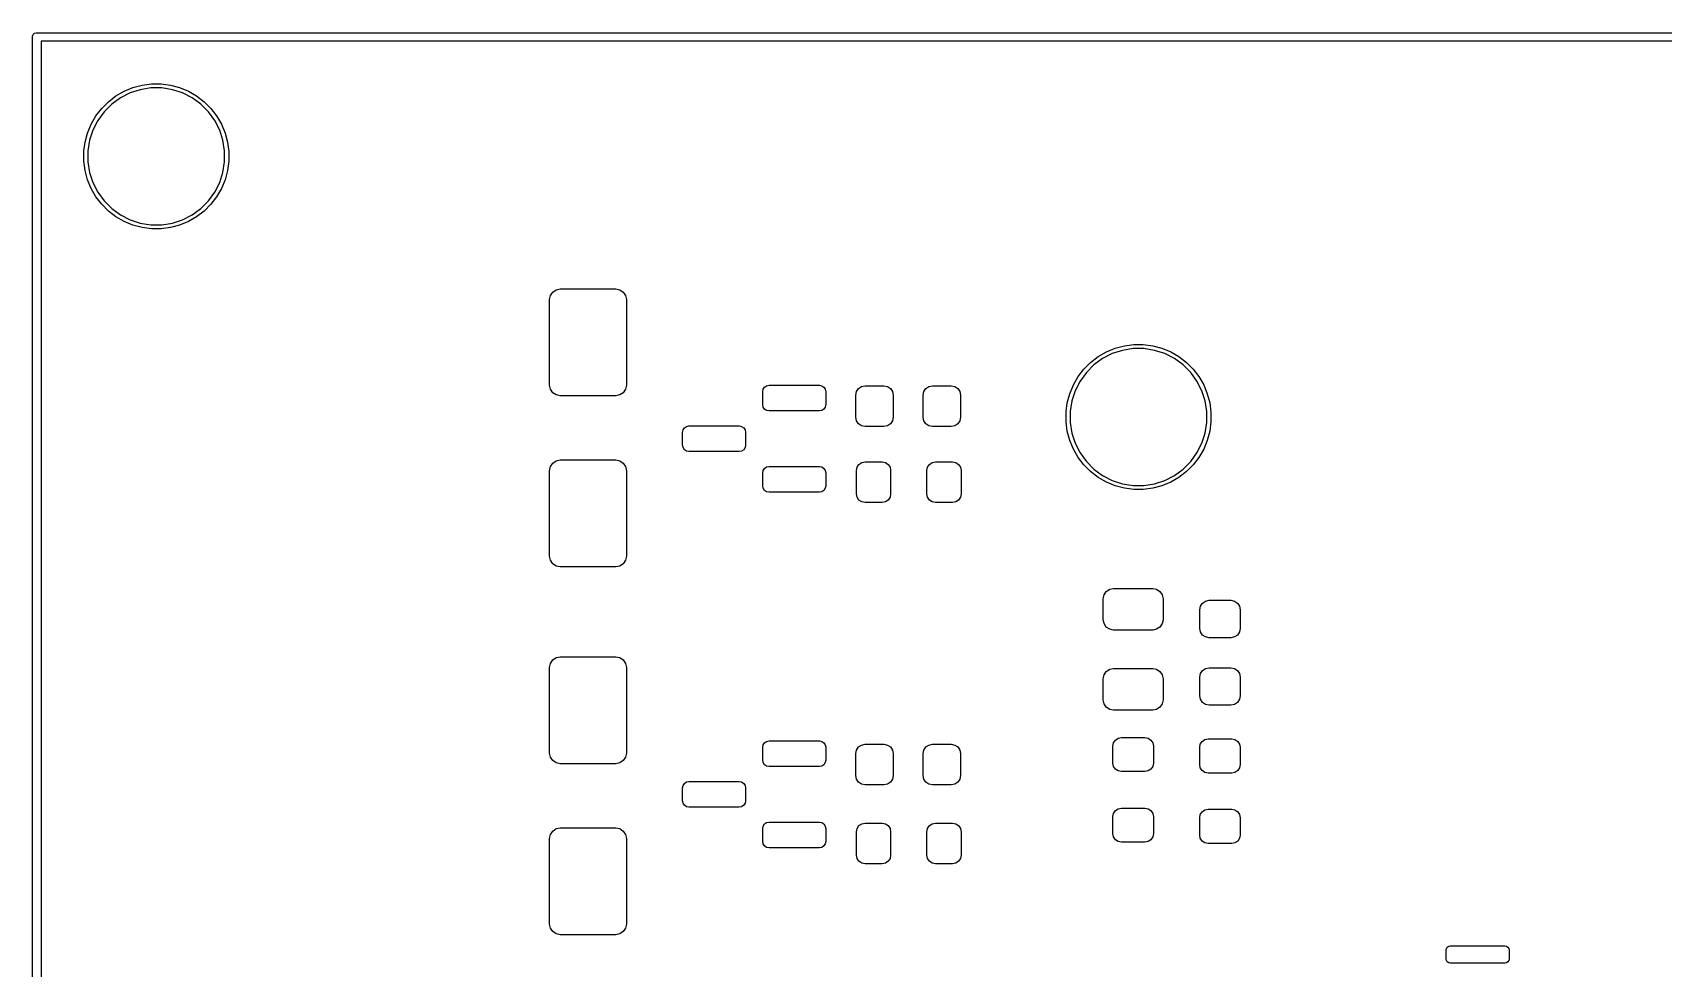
# Model space of a CAD drawing. Extents: x 5.23 to 8.11, y -4.02 to -2.29.
# Drawn here: x 5.226 to 6.729, y -3.148 to -2.286 of the extents above; entities that cross this region are included whole.
import ezdxf

# ---------------------------------------------------------------- set-up
doc = ezdxf.new("R2010")
doc.units = 0
doc.header["$MEASUREMENT"] = 0
doc.layers.add('BLACK', color=7, linetype='CONTINUOUS')

msp = doc.modelspace()

# ---------------------------------------------------------------- linework, layer by layer
at = {"layer": 'BLACK', "linetype": 'CONTINUOUS'}
for p, q in [((5.2261, -2.2892), (5.2267, -2.2878)), ((5.2261, -2.29), (5.2261, -2.2892)), ((5.2261, -4.02), (5.2261, -2.29)), ((5.2267, -2.2878), (5.2278, -2.2867)), ((5.2278, -2.2867), (5.2292, -2.2861)), ((5.2292, -2.2861), (5.23, -2.2861)), ((5.23, -2.2861), (8.11, -2.2861)), ((5.2339, -2.2939), (5.2339, -4.0161)), ((8.1061, -2.2939), (5.2339, -2.2939)), ((5.3028, -2.3444), (5.3104, -2.34)), ((5.3158, -2.3416), (5.307, -2.3461)), ((5.3104, -2.34), (5.3185, -2.3366)), ((5.3252, -2.3386), (5.3158, -2.3416)), ((5.3185, -2.3366), (5.3269, -2.3344)), ((5.335, -2.337), (5.3252, -2.3386)), ((5.3269, -2.3344), (5.3356, -2.3332)), ((5.345, -2.337), (5.335, -2.337)), ((5.3356, -2.3332), (5.3444, -2.3332)), ((5.3444, -2.3332), (5.3531, -2.3344)), ((5.3548, -2.3386), (5.345, -2.337)), ((5.3531, -2.3344), (5.3615, -2.3366)), ((5.3642, -2.3416), (5.3548, -2.3386)), ((5.3615, -2.3366), (5.3696, -2.34)), ((5.373, -2.3461), (5.3642, -2.3416)), ((5.3696, -2.34), (5.3772, -2.3444)), ((5.2844, -2.3628), (5.2897, -2.3559)), ((5.2897, -2.3559), (5.2959, -2.3497)), ((5.299, -2.352), (5.292, -2.359)), ((5.2959, -2.3497), (5.3028, -2.3444)), ((5.307, -2.3461), (5.299, -2.352)), ((5.381, -2.352), (5.373, -2.3461)), ((5.3772, -2.3444), (5.3841, -2.3497)), ((5.388, -2.359), (5.381, -2.352)), ((5.3841, -2.3497), (5.3903, -2.3559)), ((5.3903, -2.3559), (5.3956, -2.3628)), ((5.2766, -2.3785), (5.28, -2.3704)), ((5.28, -2.3704), (5.2844, -2.3628)), ((5.2861, -2.367), (5.2816, -2.3758)), ((5.292, -2.359), (5.2861, -2.367)), ((5.3939, -2.367), (5.388, -2.359)), ((5.3984, -2.3758), (5.3939, -2.367)), ((5.3956, -2.3628), (5.4, -2.3704)), ((5.4, -2.3704), (5.4034, -2.3785)), ((5.2733, -2.395), (5.2744, -2.3869)), ((5.2744, -2.3869), (5.2766, -2.3785)), ((5.2786, -2.3852), (5.277, -2.395)), ((5.2816, -2.3758), (5.2786, -2.3852)), ((5.4014, -2.3852), (5.3984, -2.3758)), ((5.403, -2.395), (5.4014, -2.3852)), ((5.4034, -2.3785), (5.4056, -2.3869)), ((5.4056, -2.3869), (5.4068, -2.3956)), ((5.2732, -2.3956), (5.2733, -2.395)), ((5.2732, -2.4044), (5.2732, -2.3956)), ((5.277, -2.395), (5.277, -2.405)), ((5.403, -2.405), (5.403, -2.395)), ((5.4068, -2.3956), (5.4068, -2.4044)), ((5.2744, -2.4131), (5.2732, -2.4044)), ((5.2766, -2.4215), (5.2744, -2.4131)), ((5.277, -2.405), (5.2786, -2.4148)), ((5.2786, -2.4148), (5.2816, -2.4242)), ((5.3984, -2.4242), (5.4014, -2.4148)), ((5.4014, -2.4148), (5.403, -2.405)), ((5.4056, -2.4131), (5.4034, -2.4215)), ((5.4068, -2.4044), (5.4056, -2.4131)), ((5.28, -2.4296), (5.2766, -2.4215)), ((5.2844, -2.4372), (5.28, -2.4296)), ((5.2816, -2.4242), (5.2861, -2.433)), ((5.2861, -2.433), (5.292, -2.441)), ((5.388, -2.441), (5.3939, -2.433)), ((5.3939, -2.433), (5.3984, -2.4242)), ((5.4, -2.4296), (5.3956, -2.4372)), ((5.4034, -2.4215), (5.4, -2.4296)), ((5.2897, -2.4441), (5.2844, -2.4372)), ((5.2959, -2.4503), (5.2897, -2.4441)), ((5.292, -2.441), (5.299, -2.448)), ((5.299, -2.448), (5.307, -2.4539)), ((5.373, -2.4539), (5.381, -2.448)), ((5.381, -2.448), (5.388, -2.441)), ((5.3903, -2.4441), (5.3841, -2.4503)), ((5.3956, -2.4372), (5.3903, -2.4441)), ((5.3028, -2.4556), (5.2959, -2.4503)), ((5.3104, -2.46), (5.3028, -2.4556)), ((5.307, -2.4539), (5.3158, -2.4584)), ((5.3185, -2.4634), (5.3104, -2.46)), ((5.3158, -2.4584), (5.3252, -2.4614)), ((5.3269, -2.4656), (5.3185, -2.4634)), ((5.3252, -2.4614), (5.335, -2.463)), ((5.335, -2.463), (5.345, -2.463)), ((5.345, -2.463), (5.3548, -2.4614)), ((5.3615, -2.4634), (5.3531, -2.4656)), ((5.3548, -2.4614), (5.3642, -2.4584)), ((5.3696, -2.46), (5.3615, -2.4634)), ((5.3642, -2.4584), (5.373, -2.4539)), ((5.3772, -2.4556), (5.3696, -2.46)), ((5.3841, -2.4503), (5.3772, -2.4556)), ((5.3356, -2.4668), (5.3269, -2.4656)), ((5.3444, -2.4668), (5.3356, -2.4668)), ((5.3531, -2.4656), (5.3444, -2.4668)), ((5.7052, -2.5249), (5.7084, -2.5228)), ((5.7084, -2.5228), (5.7121, -2.522)), ((5.7121, -2.522), (5.7633, -2.522)), ((5.7633, -2.522), (5.7671, -2.5228)), ((5.7671, -2.5228), (5.7703, -2.5249)), ((5.7023, -2.5319), (5.7031, -2.5281)), ((5.7023, -2.6106), (5.7023, -2.5319)), ((5.7031, -2.5281), (5.7052, -2.5249)), ((5.7703, -2.5249), (5.7724, -2.5281)), ((5.7724, -2.5281), (5.7732, -2.5319)), ((5.7732, -2.5319), (5.7732, -2.6106)), ((6.2078, -2.5844), (6.2154, -2.58)), ((6.2208, -2.5816), (6.2119, -2.5861)), ((6.2154, -2.58), (6.2234, -2.5766)), ((6.2302, -2.5786), (6.2208, -2.5816)), ((6.2234, -2.5766), (6.2319, -2.5744)), ((6.24, -2.577), (6.2302, -2.5786)), ((6.2319, -2.5744), (6.2406, -2.5732)), ((6.2499, -2.577), (6.24, -2.577)), ((6.2406, -2.5732), (6.2493, -2.5732)), ((6.2493, -2.5732), (6.258, -2.5744)), ((6.2597, -2.5786), (6.2499, -2.577)), ((6.258, -2.5744), (6.2665, -2.5766)), ((6.2691, -2.5816), (6.2597, -2.5786)), ((6.2665, -2.5766), (6.2746, -2.58)), ((6.278, -2.5861), (6.2691, -2.5816)), ((6.2746, -2.58), (6.2821, -2.5844)), ((6.1893, -2.6028), (6.1946, -2.5959)), ((6.1969, -2.599), (6.1911, -2.607)), ((6.1946, -2.5959), (6.2008, -2.5897)), ((6.2039, -2.592), (6.1969, -2.599)), ((6.2008, -2.5897), (6.2078, -2.5844)), ((6.2119, -2.5861), (6.2039, -2.592)), ((6.286, -2.592), (6.278, -2.5861)), ((6.2821, -2.5844), (6.2891, -2.5897)), ((6.293, -2.599), (6.286, -2.592)), ((6.2891, -2.5897), (6.2953, -2.5959)), ((6.2988, -2.607), (6.293, -2.599)), ((6.2953, -2.5959), (6.3006, -2.6028)), ((5.7031, -2.6144), (5.7023, -2.6106)), ((5.7732, -2.6106), (5.7724, -2.6144)), ((5.8992, -2.6144), (5.9004, -2.6125)), ((5.9004, -2.6125), (5.9023, -2.6112)), ((5.9023, -2.6112), (5.9046, -2.6108)), ((5.9046, -2.6108), (5.9509, -2.6108)), ((5.9509, -2.6108), (5.9531, -2.6112)), ((5.9531, -2.6112), (5.955, -2.6125)), ((5.955, -2.6125), (5.9563, -2.6144)), ((5.9851, -2.6166), (5.987, -2.6138)), ((5.987, -2.6138), (5.9898, -2.612)), ((5.9898, -2.612), (5.9931, -2.6113)), ((5.9931, -2.6113), (6.0103, -2.6113)), ((6.0103, -2.6113), (6.0136, -2.612)), ((6.0136, -2.612), (6.0164, -2.6138)), ((6.0164, -2.6138), (6.0182, -2.6166)), ((6.0471, -2.6166), (6.049, -2.6138)), ((6.049, -2.6138), (6.0518, -2.612)), ((6.0518, -2.612), (6.0551, -2.6113)), ((6.0551, -2.6113), (6.0723, -2.6113)), ((6.0723, -2.6113), (6.0756, -2.612)), ((6.0756, -2.612), (6.0784, -2.6138)), ((6.0784, -2.6138), (6.0802, -2.6166)), ((6.1816, -2.6185), (6.1849, -2.6104)), ((6.1849, -2.6104), (6.1893, -2.6028)), ((6.1911, -2.607), (6.1866, -2.6158)), ((6.3033, -2.6158), (6.2988, -2.607)), ((6.3006, -2.6028), (6.305, -2.6104)), ((6.305, -2.6104), (6.3083, -2.6185)), ((5.7052, -2.6176), (5.7031, -2.6144)), ((5.7084, -2.6197), (5.7052, -2.6176)), ((5.7121, -2.6205), (5.7084, -2.6197)), ((5.7633, -2.6205), (5.7121, -2.6205)), ((5.7671, -2.6197), (5.7633, -2.6205)), ((5.7703, -2.6176), (5.7671, -2.6197)), ((5.7724, -2.6144), (5.7703, -2.6176)), ((5.8987, -2.6167), (5.8992, -2.6144)), ((5.8987, -2.6285), (5.8987, -2.6167)), ((5.8992, -2.6308), (5.8987, -2.6285)), ((5.9563, -2.6144), (5.9568, -2.6167)), ((5.9568, -2.6285), (5.9563, -2.6308)), ((5.9568, -2.6167), (5.9568, -2.6285)), ((5.9844, -2.6199), (5.9851, -2.6166)), ((5.9844, -2.6401), (5.9844, -2.6199)), ((6.0182, -2.6166), (6.0189, -2.6199)), ((6.0189, -2.6199), (6.0189, -2.6401)), ((6.0465, -2.6199), (6.0471, -2.6166)), ((6.0465, -2.6401), (6.0465, -2.6199)), ((6.0802, -2.6166), (6.0809, -2.6199)), ((6.0809, -2.6199), (6.0809, -2.6401)), ((6.1783, -2.635), (6.1793, -2.6269)), ((6.1793, -2.6269), (6.1816, -2.6185)), ((6.1835, -2.6252), (6.182, -2.635)), ((6.1866, -2.6158), (6.1835, -2.6252)), ((6.3064, -2.6252), (6.3033, -2.6158)), ((6.308, -2.635), (6.3064, -2.6252)), ((6.3083, -2.6185), (6.3106, -2.6269)), ((6.3106, -2.6269), (6.3117, -2.6356)), ((5.9004, -2.6327), (5.8992, -2.6308)), ((5.9023, -2.634), (5.9004, -2.6327)), ((5.9046, -2.6344), (5.9023, -2.634)), ((5.9509, -2.6344), (5.9046, -2.6344)), ((5.9531, -2.634), (5.9509, -2.6344)), ((5.955, -2.6327), (5.9531, -2.634)), ((5.9563, -2.6308), (5.955, -2.6327)), ((5.9851, -2.6434), (5.9844, -2.6401)), ((5.987, -2.6462), (5.9851, -2.6434)), ((6.0182, -2.6434), (6.0164, -2.6462)), ((6.0189, -2.6401), (6.0182, -2.6434)), ((6.0471, -2.6434), (6.0465, -2.6401)), ((6.049, -2.6462), (6.0471, -2.6434)), ((6.0802, -2.6434), (6.0784, -2.6462)), ((6.0809, -2.6401), (6.0802, -2.6434)), ((6.1782, -2.6356), (6.1783, -2.635)), ((6.1782, -2.6444), (6.1782, -2.6356)), ((6.182, -2.635), (6.182, -2.645)), ((6.308, -2.645), (6.308, -2.635)), ((6.3117, -2.6356), (6.3117, -2.6444)), ((5.8249, -2.6541), (5.8253, -2.6518)), ((5.8249, -2.6659), (5.8249, -2.6541)), ((5.8253, -2.6518), (5.8266, -2.6499)), ((5.8266, -2.6499), (5.8285, -2.6486)), ((5.8285, -2.6486), (5.8308, -2.6482)), ((5.8308, -2.6482), (5.877, -2.6482)), ((5.877, -2.6482), (5.8793, -2.6486)), ((5.8793, -2.6486), (5.8812, -2.6499)), ((5.8812, -2.6499), (5.8825, -2.6518)), ((5.8825, -2.6518), (5.883, -2.6541)), ((5.883, -2.6541), (5.883, -2.6659)), ((5.9898, -2.648), (5.987, -2.6462)), ((5.9931, -2.6487), (5.9898, -2.648)), ((6.0103, -2.6487), (5.9931, -2.6487)), ((6.0136, -2.648), (6.0103, -2.6487)), ((6.0164, -2.6462), (6.0136, -2.648)), ((6.0518, -2.648), (6.049, -2.6462)), ((6.0551, -2.6487), (6.0518, -2.648)), ((6.0723, -2.6487), (6.0551, -2.6487)), ((6.0756, -2.648), (6.0723, -2.6487)), ((6.0784, -2.6462), (6.0756, -2.648)), ((6.1793, -2.6531), (6.1782, -2.6444)), ((6.1816, -2.6615), (6.1793, -2.6531)), ((6.182, -2.645), (6.1835, -2.6548)), ((6.1835, -2.6548), (6.1866, -2.6642)), ((6.3033, -2.6642), (6.3064, -2.6548)), ((6.3064, -2.6548), (6.308, -2.645)), ((6.3106, -2.6531), (6.3083, -2.6615)), ((6.3117, -2.6444), (6.3106, -2.6531)), ((5.8253, -2.6682), (5.8249, -2.6659)), ((5.8266, -2.6701), (5.8253, -2.6682)), ((5.8285, -2.6714), (5.8266, -2.6701)), ((5.8308, -2.6718), (5.8285, -2.6714)), ((5.877, -2.6718), (5.8308, -2.6718)), ((5.8793, -2.6714), (5.877, -2.6718)), ((5.8812, -2.6701), (5.8793, -2.6714)), ((5.8825, -2.6682), (5.8812, -2.6701)), ((5.883, -2.6659), (5.8825, -2.6682)), ((6.1849, -2.6696), (6.1816, -2.6615)), ((6.1893, -2.6772), (6.1849, -2.6696)), ((6.1866, -2.6642), (6.1911, -2.673)), ((6.1911, -2.673), (6.1969, -2.681)), ((6.293, -2.681), (6.2988, -2.673)), ((6.2988, -2.673), (6.3033, -2.6642)), ((6.305, -2.6696), (6.3006, -2.6772)), ((6.3083, -2.6615), (6.305, -2.6696)), ((5.7023, -2.6894), (5.7031, -2.6856)), ((5.7023, -2.7681), (5.7023, -2.6894)), ((5.7031, -2.6856), (5.7052, -2.6824)), ((5.7052, -2.6824), (5.7084, -2.6803)), ((5.7084, -2.6803), (5.7121, -2.6795)), ((5.7121, -2.6795), (5.7633, -2.6795)), ((5.7633, -2.6795), (5.7671, -2.6803)), ((5.7671, -2.6803), (5.7703, -2.6824)), ((5.7703, -2.6824), (5.7724, -2.6856)), ((5.7724, -2.6856), (5.7732, -2.6894)), ((5.7732, -2.6894), (5.7732, -2.7681)), ((5.8987, -2.6915), (5.8992, -2.6892)), ((5.8992, -2.6892), (5.9004, -2.6873)), ((5.9004, -2.6873), (5.9023, -2.686)), ((5.9023, -2.686), (5.9046, -2.6856)), ((5.9046, -2.6856), (5.9509, -2.6856)), ((5.9509, -2.6856), (5.9531, -2.686)), ((5.9531, -2.686), (5.955, -2.6873)), ((5.955, -2.6873), (5.9563, -2.6892)), ((5.9563, -2.6892), (5.9568, -2.6915)), ((5.9851, -2.6892), (5.9857, -2.6862)), ((5.9851, -2.7108), (5.9851, -2.6892)), ((5.9857, -2.6862), (5.9874, -2.6836)), ((5.9874, -2.6836), (5.9899, -2.6819)), ((5.9899, -2.6819), (5.993, -2.6813)), ((5.993, -2.6813), (6.0087, -2.6813)), ((6.0087, -2.6813), (6.0117, -2.6819)), ((6.0117, -2.6819), (6.0143, -2.6836)), ((6.0143, -2.6836), (6.016, -2.6862)), ((6.016, -2.6862), (6.0166, -2.6892)), ((6.0166, -2.6892), (6.0166, -2.7108)), ((6.05, -2.6892), (6.0506, -2.6862)), ((6.05, -2.7108), (6.05, -2.6892)), ((6.0506, -2.6862), (6.0523, -2.6836)), ((6.0523, -2.6836), (6.0549, -2.6819)), ((6.0549, -2.6819), (6.0579, -2.6813)), ((6.0579, -2.6813), (6.0737, -2.6813)), ((6.0737, -2.6813), (6.0767, -2.6819)), ((6.0767, -2.6819), (6.0792, -2.6836)), ((6.0792, -2.6836), (6.0809, -2.6862)), ((6.0809, -2.6862), (6.0815, -2.6892)), ((6.0815, -2.6892), (6.0815, -2.7108)), ((6.1946, -2.6841), (6.1893, -2.6772)), ((6.2008, -2.6903), (6.1946, -2.6841)), ((6.1969, -2.681), (6.2039, -2.688)), ((6.2039, -2.688), (6.2119, -2.6939)), ((6.278, -2.6939), (6.286, -2.688)), ((6.286, -2.688), (6.293, -2.681)), ((6.2953, -2.6841), (6.2891, -2.6903)), ((6.3006, -2.6772), (6.2953, -2.6841)), ((5.8987, -2.7033), (5.8987, -2.6915)), ((5.8992, -2.7056), (5.8987, -2.7033)), ((5.9568, -2.7033), (5.9563, -2.7056)), ((5.9568, -2.6915), (5.9568, -2.7033)), ((6.2078, -2.6956), (6.2008, -2.6903)), ((6.2154, -2.7), (6.2078, -2.6956)), ((6.2119, -2.6939), (6.2208, -2.6984)), ((6.2234, -2.7034), (6.2154, -2.7)), ((6.2208, -2.6984), (6.2302, -2.7014)), ((6.2319, -2.7056), (6.2234, -2.7034)), ((6.2302, -2.7014), (6.24, -2.703)), ((6.24, -2.703), (6.2499, -2.703)), ((6.2499, -2.703), (6.2597, -2.7014)), ((6.2665, -2.7034), (6.258, -2.7056)), ((6.2597, -2.7014), (6.2691, -2.6984)), ((6.2746, -2.7), (6.2665, -2.7034)), ((6.2691, -2.6984), (6.278, -2.6939)), ((6.2821, -2.6956), (6.2746, -2.7)), ((6.2891, -2.6903), (6.2821, -2.6956)), ((5.9004, -2.7075), (5.8992, -2.7056)), ((5.9023, -2.7088), (5.9004, -2.7075)), ((5.9046, -2.7092), (5.9023, -2.7088)), ((5.9509, -2.7092), (5.9046, -2.7092)), ((5.9531, -2.7088), (5.9509, -2.7092)), ((5.955, -2.7075), (5.9531, -2.7088)), ((5.9563, -2.7056), (5.955, -2.7075)), ((5.9857, -2.7138), (5.9851, -2.7108)), ((5.9874, -2.7164), (5.9857, -2.7138)), ((5.9899, -2.7181), (5.9874, -2.7164)), ((5.993, -2.7187), (5.9899, -2.7181)), ((6.0087, -2.7187), (5.993, -2.7187)), ((6.0117, -2.7181), (6.0087, -2.7187)), ((6.0143, -2.7164), (6.0117, -2.7181)), ((6.016, -2.7138), (6.0143, -2.7164)), ((6.0166, -2.7108), (6.016, -2.7138)), ((6.0506, -2.7138), (6.05, -2.7108)), ((6.0523, -2.7164), (6.0506, -2.7138)), ((6.0549, -2.7181), (6.0523, -2.7164)), ((6.0579, -2.7187), (6.0549, -2.7181)), ((6.0737, -2.7187), (6.0579, -2.7187)), ((6.0767, -2.7181), (6.0737, -2.7187)), ((6.0792, -2.7164), (6.0767, -2.7181)), ((6.0809, -2.7138), (6.0792, -2.7164)), ((6.0815, -2.7108), (6.0809, -2.7138)), ((6.2406, -2.7068), (6.2319, -2.7056)), ((6.2493, -2.7068), (6.2406, -2.7068)), ((6.258, -2.7056), (6.2493, -2.7068)), ((5.7031, -2.7719), (5.7023, -2.7681)), ((5.7052, -2.7751), (5.7031, -2.7719)), ((5.7084, -2.7772), (5.7052, -2.7751)), ((5.7121, -2.778), (5.7084, -2.7772)), ((5.7633, -2.778), (5.7121, -2.778)), ((5.7671, -2.7772), (5.7633, -2.778)), ((5.7703, -2.7751), (5.7671, -2.7772)), ((5.7724, -2.7719), (5.7703, -2.7751)), ((5.7732, -2.7681), (5.7724, -2.7719)), ((6.2124, -2.8074), (6.2132, -2.8037)), ((6.2124, -2.8266), (6.2124, -2.8074)), ((6.2132, -2.8037), (6.2153, -2.8006)), ((6.2153, -2.8006), (6.2184, -2.7985)), ((6.2184, -2.7985), (6.222, -2.7978)), ((6.222, -2.7978), (6.258, -2.7978)), ((6.258, -2.7978), (6.2616, -2.7985)), ((6.2616, -2.7985), (6.2647, -2.8006)), ((6.2647, -2.8006), (6.2668, -2.8037)), ((6.2668, -2.8037), (6.2676, -2.8074)), ((6.2676, -2.8074), (6.2676, -2.8266)), ((6.3038, -2.8113), (6.3066, -2.8094)), ((6.3066, -2.8094), (6.3099, -2.8087)), ((6.3099, -2.8087), (6.3301, -2.8087)), ((6.3301, -2.8087), (6.3334, -2.8094)), ((6.3334, -2.8094), (6.3362, -2.8113)), ((6.3013, -2.8174), (6.302, -2.8141)), ((6.3013, -2.8346), (6.3013, -2.8174)), ((6.302, -2.8141), (6.3038, -2.8113)), ((6.3362, -2.8113), (6.338, -2.8141)), ((6.338, -2.8141), (6.3387, -2.8174)), ((6.3387, -2.8174), (6.3387, -2.8346)), ((6.2132, -2.8302), (6.2124, -2.8266)), ((6.2153, -2.8334), (6.2132, -2.8302)), ((6.2184, -2.8354), (6.2153, -2.8334)), ((6.222, -2.8362), (6.2184, -2.8354)), ((6.258, -2.8362), (6.222, -2.8362)), ((6.2616, -2.8354), (6.258, -2.8362)), ((6.2647, -2.8334), (6.2616, -2.8354)), ((6.2668, -2.8302), (6.2647, -2.8334)), ((6.2676, -2.8266), (6.2668, -2.8302)), ((6.302, -2.8379), (6.3013, -2.8346)), ((6.3038, -2.8407), (6.302, -2.8379)), ((6.338, -2.8379), (6.3362, -2.8407)), ((6.3387, -2.8346), (6.338, -2.8379)), ((6.3066, -2.8425), (6.3038, -2.8407)), ((6.3099, -2.8432), (6.3066, -2.8425)), ((6.3301, -2.8432), (6.3099, -2.8432)), ((6.3334, -2.8425), (6.3301, -2.8432)), ((6.3362, -2.8407), (6.3334, -2.8425)), ((5.7023, -2.8706), (5.7031, -2.8669)), ((5.7031, -2.8669), (5.7052, -2.8637)), ((5.7052, -2.8637), (5.7084, -2.8615)), ((5.7084, -2.8615), (5.7121, -2.8608)), ((5.7121, -2.8608), (5.7633, -2.8608)), ((5.7633, -2.8608), (5.7671, -2.8615)), ((5.7671, -2.8615), (5.7703, -2.8637)), ((5.7703, -2.8637), (5.7724, -2.8669)), ((5.7724, -2.8669), (5.7732, -2.8706)), ((5.7023, -2.9494), (5.7023, -2.8706)), ((5.7732, -2.8706), (5.7732, -2.9494)), ((6.2124, -2.8812), (6.2132, -2.8775)), ((6.2124, -2.9004), (6.2124, -2.8812)), ((6.2132, -2.8775), (6.2153, -2.8744)), ((6.2153, -2.8744), (6.2184, -2.8723)), ((6.2184, -2.8723), (6.222, -2.8716)), ((6.222, -2.8716), (6.258, -2.8716)), ((6.258, -2.8716), (6.2616, -2.8723)), ((6.2616, -2.8723), (6.2647, -2.8744)), ((6.2647, -2.8744), (6.2668, -2.8775)), ((6.2668, -2.8775), (6.2676, -2.8812)), ((6.2676, -2.8812), (6.2676, -2.9004)), ((6.3013, -2.8794), (6.302, -2.8761)), ((6.3013, -2.8966), (6.3013, -2.8794)), ((6.302, -2.8761), (6.3038, -2.8733)), ((6.3038, -2.8733), (6.3066, -2.8714)), ((6.3066, -2.8714), (6.3099, -2.8708)), ((6.3099, -2.8708), (6.3301, -2.8708)), ((6.3301, -2.8708), (6.3334, -2.8714)), ((6.3334, -2.8714), (6.3362, -2.8733)), ((6.3362, -2.8733), (6.338, -2.8761)), ((6.338, -2.8761), (6.3387, -2.8794)), ((6.3387, -2.8794), (6.3387, -2.8966)), ((6.302, -2.8999), (6.3013, -2.8966)), ((6.3387, -2.8966), (6.338, -2.8999)), ((6.2132, -2.9041), (6.2124, -2.9004)), ((6.2153, -2.9072), (6.2132, -2.9041)), ((6.2184, -2.9093), (6.2153, -2.9072)), ((6.222, -2.91), (6.2184, -2.9093)), ((6.258, -2.91), (6.222, -2.91)), ((6.2616, -2.9093), (6.258, -2.91)), ((6.2647, -2.9072), (6.2616, -2.9093)), ((6.2668, -2.9041), (6.2647, -2.9072)), ((6.2676, -2.9004), (6.2668, -2.9041)), ((6.3038, -2.9027), (6.302, -2.8999)), ((6.3066, -2.9046), (6.3038, -2.9027)), ((6.3099, -2.9052), (6.3066, -2.9046)), ((6.3301, -2.9052), (6.3099, -2.9052)), ((6.3334, -2.9046), (6.3301, -2.9052)), ((6.3362, -2.9027), (6.3334, -2.9046)), ((6.338, -2.8999), (6.3362, -2.9027)), ((5.8987, -2.9441), (5.8992, -2.9418)), ((5.8987, -2.9559), (5.8987, -2.9441)), ((5.8992, -2.9418), (5.9004, -2.9399)), ((5.9004, -2.9399), (5.9023, -2.9386)), ((5.9023, -2.9386), (5.9046, -2.9382)), ((5.9046, -2.9382), (5.9509, -2.9382)), ((5.9509, -2.9382), (5.9531, -2.9386)), ((5.9531, -2.9386), (5.955, -2.9399)), ((5.955, -2.9399), (5.9563, -2.9418)), ((5.9563, -2.9418), (5.9568, -2.9441)), ((5.9568, -2.9441), (5.9568, -2.9559)), ((5.9851, -2.9466), (5.987, -2.9438)), ((5.987, -2.9438), (5.9898, -2.942)), ((5.9898, -2.942), (5.9931, -2.9413)), ((5.9931, -2.9413), (6.0103, -2.9413)), ((6.0103, -2.9413), (6.0136, -2.942)), ((6.0136, -2.942), (6.0164, -2.9438)), ((6.0164, -2.9438), (6.0182, -2.9466)), ((6.0471, -2.9466), (6.049, -2.9438)), ((6.049, -2.9438), (6.0518, -2.942)), ((6.0518, -2.942), (6.0551, -2.9413)), ((6.0551, -2.9413), (6.0723, -2.9413)), ((6.0723, -2.9413), (6.0756, -2.942)), ((6.0756, -2.942), (6.0784, -2.9438)), ((6.0784, -2.9438), (6.0802, -2.9466)), ((6.2213, -2.9429), (6.2219, -2.9399)), ((6.2213, -2.9587), (6.2213, -2.9429)), ((6.2219, -2.9399), (6.2236, -2.9374)), ((6.2236, -2.9374), (6.2262, -2.9356)), ((6.2262, -2.9356), (6.2292, -2.935)), ((6.2292, -2.935), (6.2508, -2.935)), ((6.2508, -2.935), (6.2538, -2.9356)), ((6.2538, -2.9356), (6.2564, -2.9374)), ((6.2564, -2.9374), (6.2581, -2.9399)), ((6.2581, -2.9399), (6.2587, -2.9429)), ((6.2587, -2.9429), (6.2587, -2.9587)), ((6.3013, -2.9441), (6.3019, -2.9411)), ((6.3013, -2.9599), (6.3013, -2.9441)), ((6.3019, -2.9411), (6.3036, -2.9386)), ((6.3036, -2.9386), (6.3062, -2.9369)), ((6.3062, -2.9369), (6.3092, -2.9363)), ((6.3092, -2.9363), (6.3308, -2.9363)), ((6.3308, -2.9363), (6.3338, -2.9369)), ((6.3338, -2.9369), (6.3364, -2.9386)), ((6.3364, -2.9386), (6.3381, -2.9411)), ((6.3381, -2.9411), (6.3387, -2.9441)), ((6.3387, -2.9441), (6.3387, -2.9599)), ((5.7031, -2.9531), (5.7023, -2.9494)), ((5.7052, -2.9563), (5.7031, -2.9531)), ((5.7084, -2.9585), (5.7052, -2.9563)), ((5.7121, -2.9592), (5.7084, -2.9585)), ((5.7633, -2.9592), (5.7121, -2.9592)), ((5.7671, -2.9585), (5.7633, -2.9592)), ((5.7703, -2.9563), (5.7671, -2.9585)), ((5.7724, -2.9531), (5.7703, -2.9563)), ((5.7732, -2.9494), (5.7724, -2.9531)), ((5.8992, -2.9582), (5.8987, -2.9559)), ((5.9004, -2.9601), (5.8992, -2.9582)), ((5.9563, -2.9582), (5.955, -2.9601)), ((5.9568, -2.9559), (5.9563, -2.9582)), ((5.9844, -2.9499), (5.9851, -2.9466)), ((5.9844, -2.9701), (5.9844, -2.9499)), ((6.0182, -2.9466), (6.0189, -2.9499)), ((6.0189, -2.9499), (6.0189, -2.9701)), ((6.0465, -2.9499), (6.0471, -2.9466)), ((6.0465, -2.9701), (6.0465, -2.9499)), ((6.0802, -2.9466), (6.0809, -2.9499)), ((6.0809, -2.9499), (6.0809, -2.9701)), ((6.2219, -2.9617), (6.2213, -2.9587)), ((6.2587, -2.9587), (6.2581, -2.9617)), ((5.9023, -2.9614), (5.9004, -2.9601)), ((5.9046, -2.9618), (5.9023, -2.9614)), ((5.9509, -2.9618), (5.9046, -2.9618)), ((5.9531, -2.9614), (5.9509, -2.9618)), ((5.955, -2.9601), (5.9531, -2.9614)), ((5.9851, -2.9734), (5.9844, -2.9701)), ((5.987, -2.9762), (5.9851, -2.9734)), ((6.0182, -2.9734), (6.0164, -2.9762)), ((6.0189, -2.9701), (6.0182, -2.9734)), ((6.0471, -2.9734), (6.0465, -2.9701)), ((6.049, -2.9762), (6.0471, -2.9734)), ((6.0802, -2.9734), (6.0784, -2.9762)), ((6.0809, -2.9701), (6.0802, -2.9734)), ((6.2236, -2.9642), (6.2219, -2.9617)), ((6.2262, -2.9659), (6.2236, -2.9642)), ((6.2292, -2.9665), (6.2262, -2.9659)), ((6.2508, -2.9665), (6.2292, -2.9665)), ((6.2538, -2.9659), (6.2508, -2.9665)), ((6.2564, -2.9642), (6.2538, -2.9659)), ((6.2581, -2.9617), (6.2564, -2.9642)), ((6.3019, -2.9629), (6.3013, -2.9599)), ((6.3036, -2.9655), (6.3019, -2.9629)), ((6.3062, -2.9672), (6.3036, -2.9655)), ((6.3092, -2.9678), (6.3062, -2.9672)), ((6.3308, -2.9678), (6.3092, -2.9678)), ((6.3338, -2.9672), (6.3308, -2.9678)), ((6.3364, -2.9655), (6.3338, -2.9672)), ((6.3381, -2.9629), (6.3364, -2.9655)), ((6.3387, -2.9599), (6.3381, -2.9629)), ((5.8249, -2.9815), (5.8253, -2.9792)), ((5.8249, -2.9933), (5.8249, -2.9815)), ((5.8253, -2.9792), (5.8266, -2.9773)), ((5.8266, -2.9773), (5.8285, -2.976)), ((5.8285, -2.976), (5.8308, -2.9756)), ((5.8308, -2.9756), (5.877, -2.9756)), ((5.877, -2.9756), (5.8793, -2.976)), ((5.8793, -2.976), (5.8812, -2.9773)), ((5.8812, -2.9773), (5.8825, -2.9792)), ((5.8825, -2.9792), (5.883, -2.9815)), ((5.883, -2.9815), (5.883, -2.9933)), ((5.9898, -2.978), (5.987, -2.9762)), ((5.9931, -2.9787), (5.9898, -2.978)), ((6.0103, -2.9787), (5.9931, -2.9787)), ((6.0136, -2.978), (6.0103, -2.9787)), ((6.0164, -2.9762), (6.0136, -2.978)), ((6.0518, -2.978), (6.049, -2.9762)), ((6.0551, -2.9787), (6.0518, -2.978)), ((6.0723, -2.9787), (6.0551, -2.9787)), ((6.0756, -2.978), (6.0723, -2.9787)), ((6.0784, -2.9762), (6.0756, -2.978)), ((5.8253, -2.9956), (5.8249, -2.9933)), ((5.8266, -2.9975), (5.8253, -2.9956)), ((5.8285, -2.9988), (5.8266, -2.9975)), ((5.8308, -2.9992), (5.8285, -2.9988)), ((5.877, -2.9992), (5.8308, -2.9992)), ((5.8793, -2.9988), (5.877, -2.9992)), ((5.8812, -2.9975), (5.8793, -2.9988)), ((5.8825, -2.9956), (5.8812, -2.9975)), ((5.883, -2.9933), (5.8825, -2.9956)), ((6.2213, -3.0079), (6.2219, -3.0049)), ((6.2219, -3.0049), (6.2236, -3.0023)), ((6.2236, -3.0023), (6.2262, -3.0006)), ((6.2262, -3.0006), (6.2292, -3)), ((6.2292, -3), (6.2508, -3)), ((6.2508, -3), (6.2538, -3.0006)), ((6.2538, -3.0006), (6.2564, -3.0023)), ((6.2564, -3.0023), (6.2581, -3.0049)), ((6.2581, -3.0049), (6.2587, -3.0079)), ((6.3019, -3.0061), (6.3036, -3.0035)), ((6.3036, -3.0035), (6.3062, -3.0018)), ((6.3062, -3.0018), (6.3092, -3.0012)), ((6.3092, -3.0012), (6.3308, -3.0012)), ((6.3308, -3.0012), (6.3338, -3.0018)), ((6.3338, -3.0018), (6.3364, -3.0035)), ((6.3364, -3.0035), (6.3381, -3.0061)), ((5.7052, -3.0212), (5.7084, -3.019)), ((5.7084, -3.019), (5.7121, -3.0183)), ((5.7121, -3.0183), (5.7633, -3.0183)), ((5.7633, -3.0183), (5.7671, -3.019)), ((5.7671, -3.019), (5.7703, -3.0212)), ((5.8987, -3.0189), (5.8992, -3.0166)), ((5.8987, -3.0307), (5.8987, -3.0189)), ((5.8992, -3.0166), (5.9004, -3.0147)), ((5.9004, -3.0147), (5.9023, -3.0134)), ((5.9023, -3.0134), (5.9046, -3.013)), ((5.9046, -3.013), (5.9509, -3.013)), ((5.9509, -3.013), (5.9531, -3.0134)), ((5.9531, -3.0134), (5.955, -3.0147)), ((5.955, -3.0147), (5.9563, -3.0166)), ((5.9563, -3.0166), (5.9568, -3.0189)), ((5.9568, -3.0189), (5.9568, -3.0307)), ((5.9851, -3.0218), (5.9857, -3.0188)), ((5.9857, -3.0188), (5.9874, -3.0162)), ((5.9874, -3.0162), (5.9899, -3.0145)), ((5.9899, -3.0145), (5.993, -3.0139)), ((5.993, -3.0139), (6.0087, -3.0139)), ((6.0087, -3.0139), (6.0117, -3.0145)), ((6.0117, -3.0145), (6.0143, -3.0162)), ((6.0143, -3.0162), (6.016, -3.0188)), ((6.016, -3.0188), (6.0166, -3.0218)), ((6.05, -3.0218), (6.0506, -3.0188)), ((6.0506, -3.0188), (6.0523, -3.0162)), ((6.0523, -3.0162), (6.0549, -3.0145)), ((6.0549, -3.0145), (6.0579, -3.0139)), ((6.0579, -3.0139), (6.0737, -3.0139)), ((6.0737, -3.0139), (6.0767, -3.0145)), ((6.0767, -3.0145), (6.0792, -3.0162)), ((6.0792, -3.0162), (6.0809, -3.0188)), ((6.0809, -3.0188), (6.0815, -3.0218)), ((6.2213, -3.0236), (6.2213, -3.0079)), ((6.2587, -3.0079), (6.2587, -3.0236)), ((6.3013, -3.0091), (6.3019, -3.0061)), ((6.3013, -3.0249), (6.3013, -3.0091)), ((6.3381, -3.0061), (6.3387, -3.0091)), ((6.3387, -3.0091), (6.3387, -3.0249)), ((5.7023, -3.0281), (5.7031, -3.0243)), ((5.7023, -3.1069), (5.7023, -3.0281)), ((5.7031, -3.0243), (5.7052, -3.0212)), ((5.7703, -3.0212), (5.7724, -3.0243)), ((5.7724, -3.0243), (5.7732, -3.0281)), ((5.7732, -3.0281), (5.7732, -3.1069)), ((5.8992, -3.033), (5.8987, -3.0307)), ((5.9004, -3.0349), (5.8992, -3.033)), ((5.9023, -3.0362), (5.9004, -3.0349)), ((5.955, -3.0349), (5.9531, -3.0362)), ((5.9563, -3.033), (5.955, -3.0349)), ((5.9568, -3.0307), (5.9563, -3.033)), ((5.9851, -3.0434), (5.9851, -3.0218)), ((6.0166, -3.0218), (6.0166, -3.0434)), ((6.05, -3.0434), (6.05, -3.0218)), ((6.0815, -3.0218), (6.0815, -3.0434)), ((6.2219, -3.0266), (6.2213, -3.0236)), ((6.2236, -3.0292), (6.2219, -3.0266)), ((6.2262, -3.0309), (6.2236, -3.0292)), ((6.2292, -3.0315), (6.2262, -3.0309)), ((6.2508, -3.0315), (6.2292, -3.0315)), ((6.2538, -3.0309), (6.2508, -3.0315)), ((6.2564, -3.0292), (6.2538, -3.0309)), ((6.2581, -3.0266), (6.2564, -3.0292)), ((6.2587, -3.0236), (6.2581, -3.0266)), ((6.3019, -3.0279), (6.3013, -3.0249)), ((6.3036, -3.0304), (6.3019, -3.0279)), ((6.3062, -3.0321), (6.3036, -3.0304)), ((6.3092, -3.0327), (6.3062, -3.0321)), ((6.3308, -3.0327), (6.3092, -3.0327)), ((6.3338, -3.0321), (6.3308, -3.0327)), ((6.3364, -3.0304), (6.3338, -3.0321)), ((6.3381, -3.0279), (6.3364, -3.0304)), ((6.3387, -3.0249), (6.3381, -3.0279)), ((5.9046, -3.0366), (5.9023, -3.0362)), ((5.9509, -3.0366), (5.9046, -3.0366)), ((5.9531, -3.0362), (5.9509, -3.0366)), ((5.9857, -3.0464), (5.9851, -3.0434)), ((5.9874, -3.049), (5.9857, -3.0464)), ((5.9899, -3.0507), (5.9874, -3.049)), ((6.0143, -3.049), (6.0117, -3.0507)), ((6.016, -3.0464), (6.0143, -3.049)), ((6.0166, -3.0434), (6.016, -3.0464)), ((6.0506, -3.0464), (6.05, -3.0434)), ((6.0523, -3.049), (6.0506, -3.0464)), ((6.0549, -3.0507), (6.0523, -3.049)), ((6.0792, -3.049), (6.0767, -3.0507)), ((6.0809, -3.0464), (6.0792, -3.049)), ((6.0815, -3.0434), (6.0809, -3.0464)), ((5.993, -3.0513), (5.9899, -3.0507)), ((6.0087, -3.0513), (5.993, -3.0513)), ((6.0117, -3.0507), (6.0087, -3.0513)), ((6.0579, -3.0513), (6.0549, -3.0507)), ((6.0737, -3.0513), (6.0579, -3.0513)), ((6.0767, -3.0507), (6.0737, -3.0513)), ((5.7031, -3.1106), (5.7023, -3.1069)), ((5.7732, -3.1069), (5.7724, -3.1106)), ((5.7052, -3.1138), (5.7031, -3.1106)), ((5.7084, -3.1159), (5.7052, -3.1138)), ((5.7121, -3.1167), (5.7084, -3.1159)), ((5.7633, -3.1167), (5.7121, -3.1167)), ((5.7671, -3.1159), (5.7633, -3.1167)), ((5.7703, -3.1138), (5.7671, -3.1159)), ((5.7724, -3.1106), (5.7703, -3.1138)), ((6.5283, -3.1309), (6.5286, -3.1294)), ((6.5283, -3.1388), (6.5283, -3.1309)), ((6.5286, -3.1403), (6.5283, -3.1388)), ((6.5286, -3.1294), (6.5294, -3.1281)), ((6.5294, -3.1281), (6.5307, -3.1273)), ((6.5307, -3.1273), (6.5322, -3.127)), ((6.5322, -3.127), (6.5824, -3.127)), ((6.5824, -3.127), (6.5839, -3.1273)), ((6.5839, -3.1273), (6.5852, -3.1281)), ((6.5852, -3.1281), (6.586, -3.1294)), ((6.586, -3.1294), (6.5863, -3.1309)), ((6.5863, -3.1388), (6.586, -3.1403)), ((6.5863, -3.1309), (6.5863, -3.1388)), ((6.5294, -3.1416), (6.5286, -3.1403)), ((6.5307, -3.1424), (6.5294, -3.1416)), ((6.5322, -3.1427), (6.5307, -3.1424)), ((6.5824, -3.1427), (6.5322, -3.1427)), ((6.5839, -3.1424), (6.5824, -3.1427)), ((6.5852, -3.1416), (6.5839, -3.1424)), ((6.586, -3.1403), (6.5852, -3.1416))]:
    msp.add_line(p, q, dxfattribs=at)

doc.saveas('drawing.dxf')
